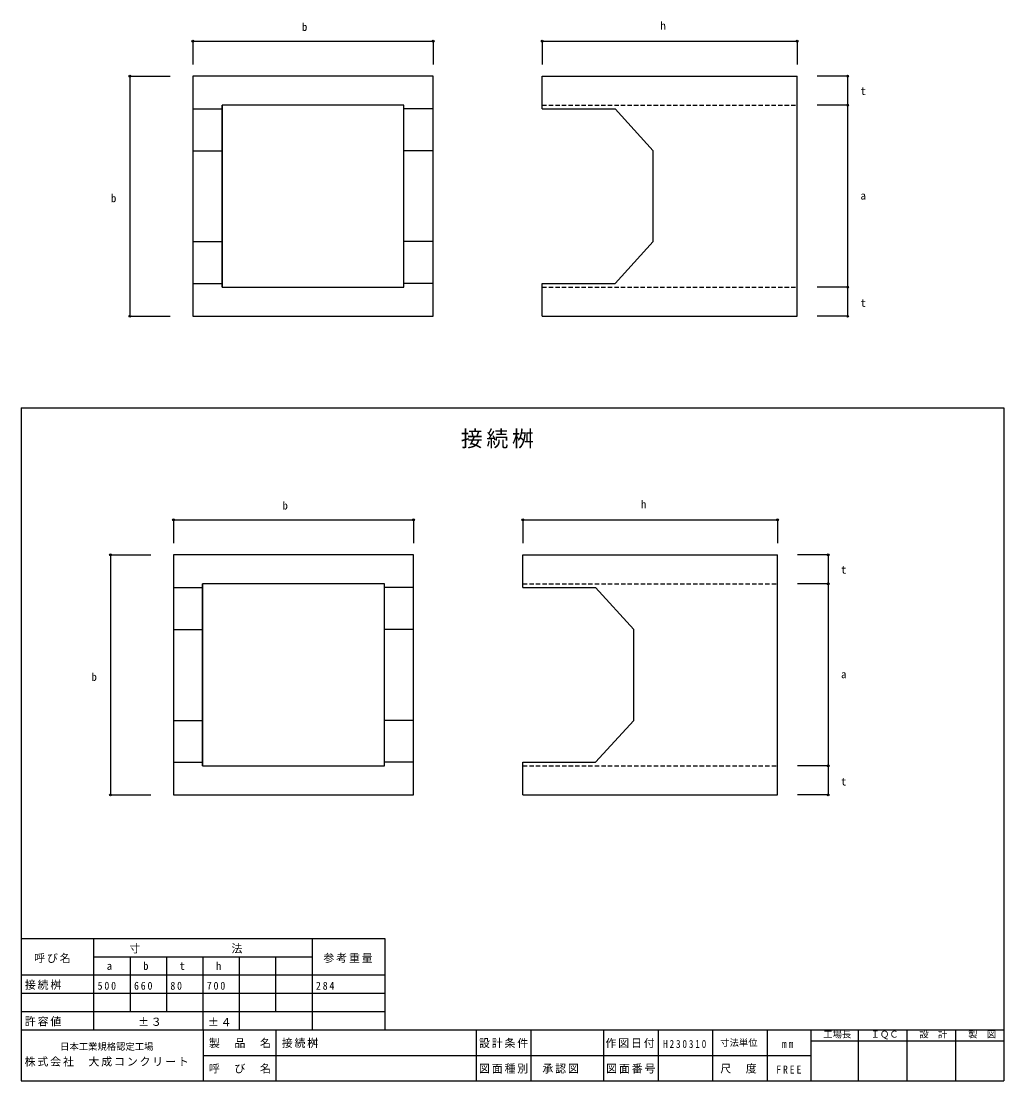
# Model space of a CAD drawing. Units: millimetres, scale not verified. Extents: x -1340 to 1360, y -950 to 1962.
import ezdxf
from ezdxf.enums import TextEntityAlignment as Align

# ---------------------------------------------------------------- set-up
doc = ezdxf.new("R2010")
doc.units = ezdxf.units.MM
doc.header["$LTSCALE"] = 10
doc.header["$PDMODE"] = 32
doc.header["$PDSIZE"] = 5
doc.linetypes.add('DASHED1', pattern=[1.8, 1.2, -0.6])
for name, color, linetype in [('0-1_躯体', 3, 'Continuous'), ('0-3_建具', 7, 'Continuous'), ('F-0_F-0ﾚｲﾔ', 2, 'Continuous')]:
    doc.layers.add(name, color=color, linetype=linetype)
doc.styles.add('ＭＳ ゴシック', font='')
doc.styles.get('ＭＳ ゴシック').set_extended_font_data('MS Gothic')

msp = doc.modelspace()

# ---------------------------------------------------------------- linework, layer by layer
at = {"layer": '0-1_躯体', "color": 7}
for p, q in [((91.82, 1811.4), (791.82, 1811.4)), ((91.82, 1721.4), (91.82, 1811.4)), ((791.82, 1151.4), (791.82, 1811.4)), ((-868.18, 1721.4), (-788.18, 1721.4)), ((-788.18, 1231.4), (-788.18, 1731.4)), ((-208.18, 1721.4), (-288.18, 1721.4)), ((91.82, 1721.4), (291.82, 1721.4)), ((291.82, 1721.4), (396.82, 1606.4)), ((-868.18, 1606.4), (-788.18, 1606.4)), ((-208.18, 1606.4), (-288.18, 1606.4)), ((396.82, 1356.4), (396.82, 1606.4)), ((-868.18, 1356.4), (-788.18, 1356.4)), ((-208.18, 1356.4), (-288.18, 1356.4)), ((396.82, 1356.4), (291.82, 1241.4)), ((-868.18, 1241.4), (-788.18, 1241.4)), ((-208.18, 1241.4), (-288.18, 1241.4)), ((91.82, 1241.4), (291.82, 1241.4)), ((91.82, 1151.4), (91.82, 1241.4)), ((91.82, 1151.4), (791.82, 1151.4))]:
    msp.add_line(p, q, dxfattribs=at)
at = {"layer": '0-1_躯体', "color": 7, "linetype": 'DASHED1'}
for p, q in [((91.82, 1731.4), (791.82, 1731.4)), ((91.82, 1231.4), (791.82, 1231.4))]:
    msp.add_line(p, q, dxfattribs=at)
at = {"layer": '0-1_躯体'}
for p, q in [((38.28, 495.74), (738.28, 495.74)), ((38.28, 405.74), (38.28, 495.74)), ((738.28, -164.26), (738.28, 495.74)), ((-841.72, -84.26), (-841.72, 415.74)), ((-921.72, 405.74), (-841.72, 405.74)), ((-261.72, 405.74), (-341.72, 405.74)), ((38.28, 405.74), (238.28, 405.74)), ((238.28, 405.74), (343.28, 290.74)), ((-921.72, 290.74), (-841.72, 290.74)), ((-261.72, 290.74), (-341.72, 290.74)), ((343.28, 40.74), (343.28, 290.74)), ((-921.72, 40.74), (-841.72, 40.74)), ((-261.72, 40.74), (-341.72, 40.74)), ((343.28, 40.74), (238.28, -74.26)), ((-921.72, -74.26), (-841.72, -74.26)), ((-261.72, -74.26), (-341.72, -74.26)), ((38.28, -74.26), (238.28, -74.26)), ((38.28, -164.26), (38.28, -74.26)), ((38.28, -164.26), (738.28, -164.26))]:
    msp.add_line(p, q, dxfattribs=at)
at = {"layer": '0-1_躯体', "linetype": 'DASHED1'}
for p, q in [((38.28, 415.74), (738.28, 415.74)), ((38.28, -84.26), (738.28, -84.26))]:
    msp.add_line(p, q, dxfattribs=at)
at = {"layer": '0-1_躯体', "color": 7}
for points in [[(-868.18, 1811.4), (-868.18, 1151.4), (-208.18, 1151.4), (-208.18, 1811.4)], [(-788.18, 1231.4), (-288.18, 1231.4), (-288.18, 1731.4), (-788.18, 1731.4)]]:
    msp.add_lwpolyline(points, close=True, dxfattribs=at)
at = {"layer": '0-1_躯体'}
for points in [[(-921.72, 495.74), (-921.72, -164.26), (-261.72, -164.26), (-261.72, 495.74)], [(-841.72, -84.26), (-341.72, -84.26), (-341.72, 415.74), (-841.72, 415.74)]]:
    msp.add_lwpolyline(points, close=True, dxfattribs=at)
at = {"layer": '0-3_建具', "color": 4}
for p, q in [((-868.18, 1907.64), (-208.18, 1907.64)), ((-868.18, 1907.64), (-868.18, 1843.54)), ((-208.18, 1907.64), (-208.18, 1843.54)), ((91.82, 1907.64), (791.82, 1907.64)), ((91.82, 1907.64), (91.82, 1843.54)), ((791.82, 1907.64), (791.82, 1843.54)), ((-1041.23, 1811.4), (-1041.23, 1151.4)), ((-1041.23, 1811.4), (-930.54, 1811.4)), ((930.91, 1811.4), (847.07, 1811.4)), ((930.91, 1811.4), (930.91, 1731.4)), ((930.91, 1731.4), (847.07, 1731.4)), ((930.91, 1731.4), (930.91, 1231.4)), ((930.91, 1231.4), (847.07, 1231.4)), ((930.91, 1231.4), (930.91, 1151.4)), ((-1041.23, 1151.4), (-930.54, 1151.4)), ((930.91, 1151.4), (847.07, 1151.4))]:
    msp.add_line(p, q, dxfattribs=at)
at = {"layer": '0-3_建具'}
for p, q in [((-921.72, 591.97), (-261.72, 591.97)), ((-921.72, 591.97), (-921.72, 527.87)), ((-261.72, 591.97), (-261.72, 527.87)), ((38.28, 591.97), (738.28, 591.97)), ((38.28, 591.97), (38.28, 527.87)), ((738.28, 591.97), (738.28, 527.87)), ((-1094.77, 495.74), (-1094.77, -164.26)), ((-1094.77, 495.74), (-984.09, 495.74)), ((877.37, 495.74), (793.52, 495.74)), ((877.37, 495.74), (877.37, 415.74)), ((877.37, 415.74), (793.52, 415.74)), ((877.37, 415.74), (877.37, -84.26)), ((877.37, -84.26), (793.52, -84.26)), ((877.37, -84.26), (877.37, -164.26)), ((-1094.77, -164.26), (-984.09, -164.26)), ((877.37, -164.26), (793.52, -164.26)), ((-340, -560), (-1340, -560)), ((-1140, -810), (-1140, -560)), ((-540, -810), (-540, -560)), ((-540, -760), (-540, -560)), ((-540, -760), (-540, -560)), ((-340, -810), (-340, -560)), ((-540, -610), (-1140, -610)), ((-1040, -760), (-1040, -610)), ((-940, -760), (-940, -610)), ((-840, -810), (-840, -610)), ((-740, -810), (-740, -610)), ((-640, -760), (-640, -610)), ((-340, -660), (-1340, -660)), ((-340, -710), (-1340, -710)), ((-340, -760), (-1340, -760))]:
    msp.add_line(p, q, dxfattribs=at)
at = {"layer": '0-3_建具', "color": 4}
for p in [(-868.18, 1907.64), (-208.18, 1907.64), (91.82, 1907.64), (791.82, 1907.64), (-1041.23, 1811.4), (930.91, 1811.4), (930.91, 1731.4), (930.91, 1231.4), (-1041.23, 1151.4), (930.91, 1151.4)]:
    msp.add_point(p, dxfattribs=at)
at = {"layer": '0-3_建具'}
for p in [(-921.72, 591.97), (-261.72, 591.97), (38.28, 591.97), (738.28, 591.97), (-1094.77, 495.74), (877.37, 495.74), (877.37, 415.74), (877.37, -84.26), (-1094.77, -164.26), (877.37, -164.26)]:
    msp.add_point(p, dxfattribs=at)
at = {"layer": 'F-0_F-0ﾚｲﾔ'}
for p, q in [((-1340, 900), (-1340, -950)), ((-1340, 900), (1360, 900)), ((1360, 900), (1360, -950)), ((-1340, -810), (1360, -810)), ((-840, -810), (-840, -950)), ((-640, -810), (-640, -950)), ((-90, -810), (-90, -950)), ((60, -810), (60, -950)), ((260, -810), (260, -950)), ((410, -810), (410, -950)), ((560, -810), (560, -950)), ((710, -810), (710, -950)), ((830, -810), (830, -950)), ((960, -810), (960, -950)), ((1094, -810), (1094, -950)), ((1227, -810), (1227, -950)), ((830, -840), (1360, -840)), ((-840, -880), (830, -880)), ((-1340, -950), (1360, -950))]:
    msp.add_line(p, q, dxfattribs=at)

# ---------------------------------------------------------------- texts
at = {"layer": '0-3_建具', "style": 'ＭＳ ゴシック'}
for s, p in [('b', (-568.67, 1929.19)), ('h', (416.2, 1932.79)), ('t', (966.14, 1753.07)), ('b', (-1093.46, 1458.32)), ('a', (966.14, 1465.51)), ('t', (966.14, 1170.77)), ('b', (-622.22, 613.53)), ('h', (362.65, 617.12)), ('t', (912.6, 437.4)), ('b', (-1147, 142.66)), ('a', (912.6, 149.85)), ('t', (912.6, -144.9)), ('a', (-1105.03, -651.71)), ('b', (-1005.03, -651.71)), ('t', (-905.03, -651.71)), ('h', (-805.03, -651.71))]:
    msp.add_text(s, height=21.99, dxfattribs=at).set_placement(p, align=Align.BOTTOM_LEFT)
at = {"layer": '0-3_建具', "color": 3, "insert": (-131.87, 787.91), "char_height": 43.99, "attachment_point": 7, "style": 'ＭＳ ゴシック'}
msp.add_mtext('\\T1.17;接続桝', dxfattribs=at)
at = {"layer": '0-3_建具', "char_height": 21.99, "attachment_point": 7, "style": 'ＭＳ ゴシック'}
for s, insert in [('\\T1.17;寸\u3000\u3000\u3000\u3000\u3000\u3000\u3000法', (-1042.92, -600)), ('\\T1.17;呼び名', (-1304.27, -626.63)), ('\\T1.17;参考重量', (-509.62, -626.51)), ('\\T1.17;接続桝', (-1330, -700)), ('\\T1.38;\\W0.9;500', (-1130, -700)), ('\\T1.38;\\W0.9;660', (-1030, -700)), ('\\T1.36;\\W0.9;80', (-930, -700)), ('\\T1.38;\\W0.9;700', (-830, -700)), ('\\T1.38;\\W0.9;284', (-530, -700)), ('\\T1.17;許容値', (-1330, -800)), ('\\T1.17;±３', (-1018.77, -799.42)), ('\\T1.17;±４', (-827.2, -800))]:
    msp.add_mtext(s, dxfattribs=dict(at, insert=insert))
at = {"layer": 'F-0_F-0ﾚｲﾔ', "color": 4, "style": 'ＭＳ ゴシック'}
for s, p in [('工場長', (863.95, -836.76)), ('ＩＱＣ', (993.95, -836.76)), ('設\u3000計', (1127.95, -836.76)), ('製\u3000図', (1261.95, -836.76)), ('日本工業規格認定工場', (-1233.11, -870.61)), ('寸法単位', (580.88, -860))]:
    msp.add_text(s, height=18.33, dxfattribs=at).set_placement(p, align=Align.BOTTOM_LEFT)
at = {"layer": 'F-0_F-0ﾚｲﾔ', "color": 7, "char_height": 21.99, "attachment_point": 7, "style": 'ＭＳ ゴシック'}
for s, insert in [('\\T1.17;製\u3000品\u3000名', (-824.17, -860)), ('\\T1.17;接続桝', (-624.17, -860)), ('\\T1.17;設計条件', (-82.05, -860)), ('\\T1.17;作図日付', (265.36, -860)), ('\\T1.39;\\W0.85;H230310', (423.79, -860)), ('\\T1.36;\\W0.9;mm', (750.15, -860)), ('\\T1.17;株式会社\u3000大成コンクリート', (-1330.61, -911.02)), ('\\T1.17;呼\u3000び\u3000名', (-824.17, -930)), ('\\T1.17;図面種別', (-82.05, -930)), ('\\T1.17;図面番号', (267.38, -930)), ('\\T1.17;尺\u3000度', (580.88, -930)), ('\\T1.17;承認図', (92.19, -930)), ('\\T1.38;\\W0.9;FREE', (734.6, -930))]:
    msp.add_mtext(s, dxfattribs=dict(at, insert=insert))

doc.saveas('drawing.dxf')
